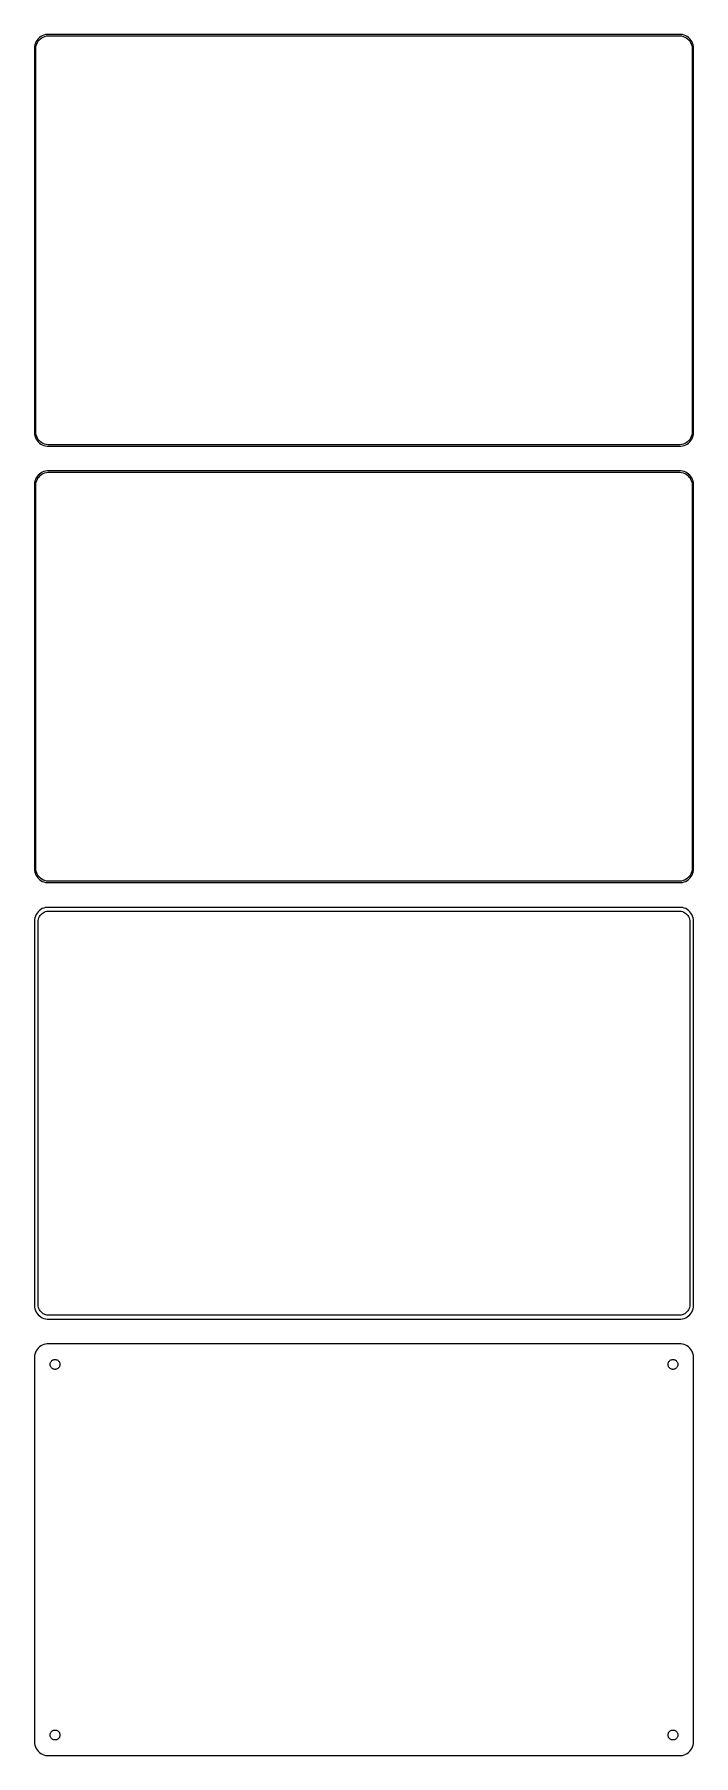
# Model space of a CAD drawing. Header units: metres. Extents: x -120 to 120, y 402 to 1029.
import ezdxf

# ---------------------------------------------------------------- set-up
doc = ezdxf.new("R2010")
doc.units = ezdxf.units.M

msp = doc.modelspace()

# ---------------------------------------------------------------- linework, layer by layer
for p, q in [((-117.129, 1028.52), (-117.679, 1028.22)), ((-116.545, 1028.76), (-117.129, 1028.52)), ((-116.772, 1028.05), (-116.218, 1028.27)), ((-115.937, 1028.91), (-116.545, 1028.76)), ((-116.218, 1028.27), (-115.64, 1028.42)), ((-115.314, 1028.99), (-115.937, 1028.91)), ((-115.64, 1028.42), (-115.048, 1028.49)), ((115.314, 1028.99), (-115.314, 1028.99)), ((-115.048, 1028.49), (115.048, 1028.49)), ((115.048, 1028.49), (115.64, 1028.42)), ((115.937, 1028.91), (115.314, 1028.99)), ((115.64, 1028.42), (116.218, 1028.27)), ((116.545, 1028.76), (115.937, 1028.91)), ((116.218, 1028.27), (116.772, 1028.05)), ((117.129, 1028.52), (116.545, 1028.76)), ((117.679, 1028.22), (117.129, 1028.52)), ((-119.961, 1024.63), (-120, 1024)), ((-120, 1024), (-120, 884)), ((-119.843, 1025.24), (-119.961, 1024.63)), ((-119.649, 1025.84), (-119.843, 1025.24)), ((-119.382, 1026.41), (-119.649, 1025.84)), ((-119.5, 1023.75), (-119.463, 1024.35)), ((-119.5, 884.25), (-119.5, 1023.75)), ((-119.463, 1024.35), (-119.351, 1024.93)), ((-119.045, 1026.94), (-119.382, 1026.41)), ((-119.351, 1024.93), (-119.166, 1025.5)), ((-119.166, 1025.5), (-118.912, 1026.04)), ((-118.645, 1027.42), (-119.045, 1026.94)), ((-118.912, 1026.04), (-118.593, 1026.54)), ((-118.187, 1027.85), (-118.645, 1027.42)), ((-118.593, 1026.54), (-118.213, 1027)), ((-118.213, 1027), (-117.778, 1027.41)), ((-117.679, 1028.22), (-118.187, 1027.85)), ((-117.778, 1027.41), (-117.295, 1027.76)), ((-117.295, 1027.76), (-116.772, 1028.05)), ((116.772, 1028.05), (117.295, 1027.76)), ((117.295, 1027.76), (117.778, 1027.41)), ((118.187, 1027.85), (117.679, 1028.22)), ((117.778, 1027.41), (118.213, 1027)), ((118.645, 1027.42), (118.187, 1027.85)), ((118.213, 1027), (118.593, 1026.54)), ((118.593, 1026.54), (118.912, 1026.04)), ((119.045, 1026.94), (118.645, 1027.42)), ((118.912, 1026.04), (119.166, 1025.5)), ((119.382, 1026.41), (119.045, 1026.94)), ((119.166, 1025.5), (119.351, 1024.93)), ((119.351, 1024.93), (119.463, 1024.35)), ((119.649, 1025.84), (119.382, 1026.41)), ((119.463, 1024.35), (119.5, 1023.75)), ((119.5, 1023.75), (119.5, 884.25)), ((119.843, 1025.24), (119.649, 1025.84)), ((119.961, 1024.63), (119.843, 1025.24)), ((120, 1024), (119.961, 1024.63)), ((120, 884), (120, 1024)), ((-119.463, 883.655), (-119.5, 884.25)), ((119.5, 884.25), (119.463, 883.655)), ((-120, 884), (-119.961, 883.373)), ((-119.961, 883.373), (-119.843, 882.757)), ((-119.843, 882.757), (-119.649, 882.159)), ((-119.649, 882.159), (-119.382, 881.591)), ((-119.351, 883.069), (-119.463, 883.655)), ((-119.382, 881.591), (-119.045, 881.061)), ((-119.166, 882.501), (-119.351, 883.069)), ((-118.912, 881.962), (-119.166, 882.501)), ((-119.045, 881.061), (-118.645, 880.577)), ((-118.593, 881.458), (-118.912, 881.962)), ((-118.645, 880.577), (-118.187, 880.147)), ((-118.213, 880.998), (-118.593, 881.458)), ((-117.778, 880.59), (-118.213, 880.998)), ((-118.187, 880.147), (-117.679, 879.778)), ((-117.295, 880.239), (-117.778, 880.59)), ((-117.679, 879.778), (-117.129, 879.476)), ((-116.772, 879.952), (-117.295, 880.239)), ((-117.129, 879.476), (-116.545, 879.245)), ((-116.218, 879.732), (-116.772, 879.952)), ((-116.545, 879.245), (-115.937, 879.089)), ((-115.64, 879.584), (-116.218, 879.732)), ((-115.937, 879.089), (-115.314, 879.01)), ((-115.048, 879.509), (-115.64, 879.584)), ((-115.314, 879.01), (115.314, 879.01)), ((115.048, 879.509), (-115.048, 879.509)), ((115.64, 879.584), (115.048, 879.509)), ((115.314, 879.01), (115.937, 879.089)), ((116.218, 879.732), (115.64, 879.584)), ((115.937, 879.089), (116.545, 879.245)), ((116.772, 879.952), (116.218, 879.732)), ((116.545, 879.245), (117.129, 879.476)), ((117.295, 880.239), (116.772, 879.952)), ((117.129, 879.476), (117.679, 879.778)), ((117.778, 880.59), (117.295, 880.239)), ((117.679, 879.778), (118.187, 880.147)), ((118.213, 880.998), (117.778, 880.59)), ((118.187, 880.147), (118.645, 880.577)), ((118.593, 881.458), (118.213, 880.998)), ((118.912, 881.962), (118.593, 881.458)), ((118.645, 880.577), (119.045, 881.061)), ((119.166, 882.501), (118.912, 881.962)), ((119.045, 881.061), (119.382, 881.591)), ((119.351, 883.069), (119.166, 882.501)), ((119.463, 883.655), (119.351, 883.069)), ((119.382, 881.591), (119.649, 882.159)), ((119.649, 882.159), (119.843, 882.757)), ((119.843, 882.757), (119.961, 883.373)), ((119.961, 883.373), (120, 884)), ((-119.961, 865.627), (-120, 865)), ((-119.843, 866.243), (-119.961, 865.627)), ((-119.649, 866.841), (-119.843, 866.243)), ((-119.382, 867.409), (-119.649, 866.841)), ((-119.5, 864.75), (-119.463, 865.345)), ((-119.463, 865.345), (-119.351, 865.931)), ((-119.045, 867.939), (-119.382, 867.409)), ((-119.351, 865.931), (-119.166, 866.499)), ((-119.166, 866.499), (-118.912, 867.038)), ((-118.645, 868.423), (-119.045, 867.939)), ((-118.912, 867.038), (-118.593, 867.542)), ((-118.187, 868.853), (-118.645, 868.423)), ((-118.593, 867.542), (-118.213, 868.002)), ((-118.213, 868.002), (-117.778, 868.41)), ((-117.679, 869.222), (-118.187, 868.853)), ((-117.778, 868.41), (-117.295, 868.761)), ((-117.129, 869.524), (-117.679, 869.222)), ((-117.295, 868.761), (-116.772, 869.048)), ((-116.545, 869.755), (-117.129, 869.524)), ((-116.772, 869.048), (-116.218, 869.268)), ((-115.937, 869.911), (-116.545, 869.755)), ((-116.218, 869.268), (-115.64, 869.416)), ((-115.314, 869.99), (-115.937, 869.911)), ((-115.64, 869.416), (-115.048, 869.491)), ((115.314, 869.99), (-115.314, 869.99)), ((-115.048, 869.491), (115.048, 869.491)), ((115.048, 869.491), (115.64, 869.416)), ((115.937, 869.911), (115.314, 869.99)), ((115.64, 869.416), (116.218, 869.268)), ((116.545, 869.755), (115.937, 869.911)), ((116.218, 869.268), (116.772, 869.048)), ((117.129, 869.524), (116.545, 869.755)), ((116.772, 869.048), (117.295, 868.761)), ((117.679, 869.222), (117.129, 869.524)), ((117.295, 868.761), (117.778, 868.41)), ((118.187, 868.853), (117.679, 869.222)), ((117.778, 868.41), (118.213, 868.002)), ((118.645, 868.423), (118.187, 868.853)), ((118.213, 868.002), (118.593, 867.542)), ((118.593, 867.542), (118.912, 867.038)), ((119.045, 867.939), (118.645, 868.423)), ((118.912, 867.038), (119.166, 866.499)), ((119.382, 867.409), (119.045, 867.939)), ((119.166, 866.499), (119.351, 865.931)), ((119.351, 865.931), (119.463, 865.345)), ((119.649, 866.841), (119.382, 867.409)), ((119.463, 865.345), (119.5, 864.75)), ((119.843, 866.243), (119.649, 866.841)), ((119.961, 865.627), (119.843, 866.243)), ((120, 865), (119.961, 865.627)), ((-120, 865), (-120, 725)), ((-119.5, 725.25), (-119.5, 864.75)), ((119.5, 864.75), (119.5, 725.25)), ((120, 725), (120, 865)), ((-120, 725), (-119.961, 724.373)), ((-119.961, 724.373), (-119.843, 723.757)), ((-119.843, 723.757), (-119.649, 723.159)), ((-119.649, 723.159), (-119.382, 722.591)), ((-119.463, 724.655), (-119.5, 725.25)), ((-119.351, 724.069), (-119.463, 724.655)), ((-119.382, 722.591), (-119.045, 722.061)), ((-119.166, 723.501), (-119.351, 724.069)), ((-118.912, 722.962), (-119.166, 723.501)), ((-119.045, 722.061), (-118.645, 721.577)), ((-118.593, 722.458), (-118.912, 722.962)), ((-118.645, 721.577), (-118.187, 721.147)), ((-118.213, 721.998), (-118.593, 722.458)), ((-117.778, 721.59), (-118.213, 721.998)), ((-118.187, 721.147), (-117.679, 720.778)), ((-117.295, 721.239), (-117.778, 721.59)), ((-116.772, 720.952), (-117.295, 721.239)), ((117.295, 721.239), (116.772, 720.952)), ((117.778, 721.59), (117.295, 721.239)), ((117.679, 720.778), (118.187, 721.147)), ((118.213, 721.998), (117.778, 721.59)), ((118.187, 721.147), (118.645, 721.577)), ((118.593, 722.458), (118.213, 721.998)), ((118.912, 722.962), (118.593, 722.458)), ((118.645, 721.577), (119.045, 722.061)), ((119.166, 723.501), (118.912, 722.962)), ((119.045, 722.061), (119.382, 722.591)), ((119.351, 724.069), (119.166, 723.501)), ((119.463, 724.655), (119.351, 724.069)), ((119.382, 722.591), (119.649, 723.159)), ((119.5, 725.25), (119.463, 724.655)), ((119.649, 723.159), (119.843, 723.757)), ((119.843, 723.757), (119.961, 724.373)), ((119.961, 724.373), (120, 725)), ((-117.679, 720.778), (-117.129, 720.476)), ((-117.129, 720.476), (-116.545, 720.245)), ((-116.218, 720.732), (-116.772, 720.952)), ((-116.545, 720.245), (-115.937, 720.089)), ((-115.64, 720.584), (-116.218, 720.732)), ((-115.937, 720.089), (-115.314, 720.01)), ((-115.048, 720.509), (-115.64, 720.584)), ((-115.314, 720.01), (115.314, 720.01)), ((115.048, 720.509), (-115.048, 720.509)), ((115.64, 720.584), (115.048, 720.509)), ((115.314, 720.01), (115.937, 720.089)), ((116.218, 720.732), (115.64, 720.584)), ((115.937, 720.089), (116.545, 720.245)), ((116.772, 720.952), (116.218, 720.732)), ((116.545, 720.245), (117.129, 720.476)), ((117.129, 720.476), (117.679, 720.778)), ((-119.045, 708.939), (-119.382, 708.409)), ((-118.645, 709.423), (-119.045, 708.939)), ((-118.187, 709.853), (-118.645, 709.423)), ((-117.679, 710.222), (-118.187, 709.853)), ((-117.129, 710.524), (-117.679, 710.222)), ((-117.571, 708.399), (-117.216, 708.731)), ((-117.216, 708.731), (-116.823, 709.017)), ((-116.545, 710.755), (-117.129, 710.524)), ((-116.823, 709.017), (-116.398, 709.251)), ((-115.937, 710.911), (-116.545, 710.755)), ((-116.398, 709.251), (-115.946, 709.43)), ((-115.946, 709.43), (-115.475, 709.551)), ((-115.314, 710.99), (-115.937, 710.911)), ((-115.475, 709.551), (-114.993, 709.612)), ((115.314, 710.99), (-115.314, 710.99)), ((-114.993, 709.612), (114.993, 709.612)), ((114.993, 709.612), (115.475, 709.551)), ((115.937, 710.911), (115.314, 710.99)), ((115.475, 709.551), (115.946, 709.43)), ((116.545, 710.755), (115.937, 710.911)), ((115.946, 709.43), (116.398, 709.251)), ((116.398, 709.251), (116.823, 709.017)), ((117.129, 710.524), (116.545, 710.755)), ((116.823, 709.017), (117.216, 708.731)), ((117.679, 710.222), (117.129, 710.524)), ((117.216, 708.731), (117.571, 708.399)), ((118.187, 709.853), (117.679, 710.222)), ((118.645, 709.423), (118.187, 709.853)), ((119.045, 708.939), (118.645, 709.423)), ((119.382, 708.409), (119.045, 708.939)), ((-119.961, 706.627), (-120, 706)), ((-120, 706), (-120, 566)), ((-119.843, 707.243), (-119.961, 706.627)), ((-119.649, 707.841), (-119.843, 707.243)), ((-119.382, 708.409), (-119.649, 707.841)), ((-118.619, 705.75), (-118.589, 706.235)), ((-118.619, 566.25), (-118.619, 705.75)), ((-118.589, 706.235), (-118.498, 706.712)), ((-118.498, 706.712), (-118.348, 707.174)), ((-118.348, 707.174), (-118.141, 707.614)), ((-118.141, 707.614), (-117.88, 708.024)), ((-117.88, 708.024), (-117.571, 708.399)), ((117.571, 708.399), (117.88, 708.024)), ((117.88, 708.024), (118.141, 707.614)), ((118.141, 707.614), (118.348, 707.174)), ((118.348, 707.174), (118.498, 706.712)), ((118.498, 706.712), (118.589, 706.235)), ((118.589, 706.235), (118.619, 705.75)), ((118.619, 705.75), (118.619, 566.25)), ((119.649, 707.841), (119.382, 708.409)), ((119.843, 707.243), (119.649, 707.841)), ((119.961, 706.627), (119.843, 707.243)), ((120, 706), (119.961, 706.627)), ((120, 566), (120, 706)), ((-120, 566), (-119.961, 565.373)), ((-119.961, 565.373), (-119.843, 564.757)), ((-119.843, 564.757), (-119.649, 564.159)), ((-118.589, 565.765), (-118.619, 566.25)), ((-118.498, 565.288), (-118.589, 565.765)), ((-118.348, 564.826), (-118.498, 565.288)), ((-118.141, 564.386), (-118.348, 564.826)), ((-117.88, 563.976), (-118.141, 564.386)), ((118.141, 564.386), (117.88, 563.976)), ((118.348, 564.826), (118.141, 564.386)), ((118.498, 565.288), (118.348, 564.826)), ((118.589, 565.765), (118.498, 565.288)), ((118.619, 566.25), (118.589, 565.765)), ((119.649, 564.159), (119.843, 564.757)), ((119.843, 564.757), (119.961, 565.373)), ((119.961, 565.373), (120, 566)), ((-119.649, 564.159), (-119.382, 563.591)), ((-119.382, 563.591), (-119.045, 563.061)), ((-119.045, 563.061), (-118.645, 562.577)), ((-118.645, 562.577), (-118.187, 562.147)), ((-118.187, 562.147), (-117.679, 561.778)), ((-117.571, 563.601), (-117.88, 563.976)), ((-117.679, 561.778), (-117.129, 561.476)), ((-117.216, 563.269), (-117.571, 563.601)), ((-116.823, 562.983), (-117.216, 563.269)), ((-117.129, 561.476), (-116.545, 561.245)), ((-116.398, 562.749), (-116.823, 562.983)), ((-116.545, 561.245), (-115.937, 561.089)), ((-115.946, 562.57), (-116.398, 562.749)), ((-115.475, 562.449), (-115.946, 562.57)), ((-115.937, 561.089), (-115.314, 561.01)), ((-114.993, 562.388), (-115.475, 562.449)), ((-115.314, 561.01), (115.314, 561.01)), ((114.993, 562.388), (-114.993, 562.388)), ((115.475, 562.449), (114.993, 562.388)), ((115.314, 561.01), (115.937, 561.089)), ((115.946, 562.57), (115.475, 562.449)), ((115.937, 561.089), (116.545, 561.245)), ((116.398, 562.749), (115.946, 562.57)), ((116.823, 562.983), (116.398, 562.749)), ((116.545, 561.245), (117.129, 561.476)), ((117.216, 563.269), (116.823, 562.983)), ((117.129, 561.476), (117.679, 561.778)), ((117.571, 563.601), (117.216, 563.269)), ((117.88, 563.976), (117.571, 563.601)), ((117.679, 561.778), (118.187, 562.147)), ((118.187, 562.147), (118.645, 562.577)), ((118.645, 562.577), (119.045, 563.061)), ((119.045, 563.061), (119.382, 563.591)), ((119.382, 563.591), (119.649, 564.159)), ((-116.545, 551.755), (-117.129, 551.524)), ((-115.937, 551.911), (-116.545, 551.755)), ((-115.314, 551.99), (-115.937, 551.911)), ((115.314, 551.99), (-115.314, 551.99)), ((115.937, 551.911), (115.314, 551.99)), ((116.545, 551.755), (115.937, 551.911)), ((117.129, 551.524), (116.545, 551.755)), ((-119.961, 547.627), (-120, 547)), ((-120, 547), (-120, 407)), ((-119.843, 548.243), (-119.961, 547.627)), ((-119.649, 548.841), (-119.843, 548.243)), ((-119.382, 549.409), (-119.649, 548.841)), ((-119.045, 549.939), (-119.382, 549.409)), ((-118.645, 550.423), (-119.045, 549.939)), ((-118.187, 550.853), (-118.645, 550.423)), ((-117.679, 551.222), (-118.187, 550.853)), ((-117.129, 551.524), (-117.679, 551.222)), ((-114.077, 545.367), (-113.956, 545.558)), ((-113.956, 545.558), (-113.812, 545.732)), ((-113.812, 545.732), (-113.647, 545.887)), ((-113.647, 545.887), (-113.464, 546.02)), ((-113.464, 546.02), (-113.266, 546.129)), ((-113.266, 546.129), (-113.056, 546.212)), ((-113.056, 546.212), (-112.837, 546.268)), ((-112.837, 546.268), (-112.613, 546.296)), ((-112.613, 546.296), (-112.387, 546.296)), ((-112.387, 546.296), (-112.163, 546.268)), ((-112.163, 546.268), (-111.944, 546.212)), ((-111.944, 546.212), (-111.734, 546.129)), ((-111.734, 546.129), (-111.536, 546.02)), ((-111.536, 546.02), (-111.353, 545.887)), ((-111.353, 545.887), (-111.188, 545.732)), ((-111.188, 545.732), (-111.044, 545.558)), ((-111.044, 545.558), (-110.923, 545.367)), ((110.923, 545.367), (111.044, 545.558)), ((111.044, 545.558), (111.188, 545.732)), ((111.188, 545.732), (111.353, 545.887)), ((111.353, 545.887), (111.536, 546.02)), ((111.536, 546.02), (111.734, 546.129)), ((111.734, 546.129), (111.944, 546.212)), ((111.944, 546.212), (112.163, 546.268)), ((112.163, 546.268), (112.387, 546.296)), ((112.387, 546.296), (112.613, 546.296)), ((112.613, 546.296), (112.837, 546.268)), ((112.837, 546.268), (113.056, 546.212)), ((113.056, 546.212), (113.266, 546.129)), ((113.266, 546.129), (113.464, 546.02)), ((113.464, 546.02), (113.647, 545.887)), ((113.647, 545.887), (113.812, 545.732)), ((113.812, 545.732), (113.956, 545.558)), ((113.956, 545.558), (114.077, 545.367)), ((117.679, 551.222), (117.129, 551.524)), ((118.187, 550.853), (117.679, 551.222)), ((118.645, 550.423), (118.187, 550.853)), ((119.045, 549.939), (118.645, 550.423)), ((119.382, 549.409), (119.045, 549.939)), ((119.649, 548.841), (119.382, 549.409)), ((119.843, 548.243), (119.649, 548.841)), ((119.961, 547.627), (119.843, 548.243)), ((120, 547), (119.961, 547.627)), ((120, 407), (120, 547)), ((-114.3, 544.5), (-114.286, 544.726)), ((-114.286, 544.274), (-114.3, 544.5)), ((-114.286, 544.726), (-114.243, 544.948)), ((-114.243, 544.052), (-114.286, 544.274)), ((-114.243, 544.948), (-114.174, 545.163)), ((-114.174, 543.837), (-114.243, 544.052)), ((-114.174, 545.163), (-114.077, 545.367)), ((-114.077, 543.633), (-114.174, 543.837)), ((-113.956, 543.442), (-114.077, 543.633)), ((-113.812, 543.268), (-113.956, 543.442)), ((-113.647, 543.113), (-113.812, 543.268)), ((-113.464, 542.98), (-113.647, 543.113)), ((-113.266, 542.871), (-113.464, 542.98)), ((-113.056, 542.788), (-113.266, 542.871)), ((-112.837, 542.732), (-113.056, 542.788)), ((-112.613, 542.704), (-112.837, 542.732)), ((-112.387, 542.704), (-112.613, 542.704)), ((-112.163, 542.732), (-112.387, 542.704)), ((-111.944, 542.788), (-112.163, 542.732)), ((-111.734, 542.871), (-111.944, 542.788)), ((-111.536, 542.98), (-111.734, 542.871)), ((-111.353, 543.113), (-111.536, 542.98)), ((-111.188, 543.268), (-111.353, 543.113)), ((-111.044, 543.442), (-111.188, 543.268)), ((-110.923, 543.633), (-111.044, 543.442)), ((-110.923, 545.367), (-110.826, 545.163)), ((-110.826, 543.837), (-110.923, 543.633)), ((-110.826, 545.163), (-110.757, 544.948)), ((-110.757, 544.052), (-110.826, 543.837)), ((-110.757, 544.948), (-110.714, 544.726)), ((-110.714, 544.274), (-110.757, 544.052)), ((-110.714, 544.726), (-110.7, 544.5)), ((-110.7, 544.5), (-110.714, 544.274)), ((110.7, 544.5), (110.714, 544.726)), ((110.714, 544.274), (110.7, 544.5)), ((110.714, 544.726), (110.757, 544.948)), ((110.757, 544.052), (110.714, 544.274)), ((110.757, 544.948), (110.826, 545.163)), ((110.826, 543.837), (110.757, 544.052)), ((110.826, 545.163), (110.923, 545.367)), ((110.923, 543.633), (110.826, 543.837)), ((111.044, 543.442), (110.923, 543.633)), ((111.188, 543.268), (111.044, 543.442)), ((111.353, 543.113), (111.188, 543.268)), ((111.536, 542.98), (111.353, 543.113)), ((111.734, 542.871), (111.536, 542.98)), ((111.944, 542.788), (111.734, 542.871)), ((112.163, 542.732), (111.944, 542.788)), ((112.387, 542.704), (112.163, 542.732)), ((112.613, 542.704), (112.387, 542.704)), ((112.837, 542.732), (112.613, 542.704)), ((113.056, 542.788), (112.837, 542.732)), ((113.266, 542.871), (113.056, 542.788)), ((113.464, 542.98), (113.266, 542.871)), ((113.647, 543.113), (113.464, 542.98)), ((113.812, 543.268), (113.647, 543.113)), ((113.956, 543.442), (113.812, 543.268)), ((114.077, 543.633), (113.956, 543.442)), ((114.077, 545.367), (114.174, 545.163)), ((114.174, 543.837), (114.077, 543.633)), ((114.174, 545.163), (114.243, 544.948)), ((114.243, 544.052), (114.174, 543.837)), ((114.243, 544.948), (114.286, 544.726)), ((114.286, 544.274), (114.243, 544.052)), ((114.286, 544.726), (114.3, 544.5)), ((114.3, 544.5), (114.286, 544.274)), ((-114.3, 409.5), (-114.286, 409.726)), ((-114.286, 409.274), (-114.3, 409.5)), ((-114.286, 409.726), (-114.243, 409.948)), ((-114.243, 409.052), (-114.286, 409.274)), ((-114.243, 409.948), (-114.174, 410.163)), ((-114.174, 408.837), (-114.243, 409.052)), ((-114.174, 410.163), (-114.077, 410.367)), ((-114.077, 408.633), (-114.174, 408.837)), ((-114.077, 410.367), (-113.956, 410.558)), ((-113.956, 408.442), (-114.077, 408.633)), ((-113.956, 410.558), (-113.812, 410.732)), ((-113.812, 408.268), (-113.956, 408.442)), ((-113.812, 410.732), (-113.647, 410.887)), ((-113.647, 408.113), (-113.812, 408.268)), ((-113.647, 410.887), (-113.464, 411.02)), ((-113.464, 407.98), (-113.647, 408.113)), ((-113.464, 411.02), (-113.266, 411.129)), ((-113.266, 407.871), (-113.464, 407.98)), ((-113.266, 411.129), (-113.056, 411.212)), ((-113.056, 407.788), (-113.266, 407.871)), ((-113.056, 411.212), (-112.837, 411.268)), ((-112.837, 407.732), (-113.056, 407.788)), ((-112.837, 411.268), (-112.613, 411.296)), ((-112.613, 407.704), (-112.837, 407.732)), ((-112.613, 411.296), (-112.387, 411.296)), ((-112.387, 407.704), (-112.613, 407.704)), ((-112.387, 411.296), (-112.163, 411.268)), ((-112.163, 407.732), (-112.387, 407.704)), ((-112.163, 411.268), (-111.944, 411.212)), ((-111.944, 407.788), (-112.163, 407.732)), ((-111.944, 411.212), (-111.734, 411.129)), ((-111.734, 407.871), (-111.944, 407.788)), ((-111.734, 411.129), (-111.536, 411.02)), ((-111.536, 407.98), (-111.734, 407.871)), ((-111.536, 411.02), (-111.353, 410.887)), ((-111.353, 408.113), (-111.536, 407.98)), ((-111.353, 410.887), (-111.188, 410.732)), ((-111.188, 408.268), (-111.353, 408.113)), ((-111.188, 410.732), (-111.044, 410.558)), ((-111.044, 408.442), (-111.188, 408.268)), ((-111.044, 410.558), (-110.923, 410.367)), ((-110.923, 408.633), (-111.044, 408.442)), ((-110.923, 410.367), (-110.826, 410.163)), ((-110.826, 408.837), (-110.923, 408.633)), ((-110.826, 410.163), (-110.757, 409.948)), ((-110.757, 409.052), (-110.826, 408.837)), ((-110.757, 409.948), (-110.714, 409.726)), ((-110.714, 409.274), (-110.757, 409.052)), ((-110.714, 409.726), (-110.7, 409.5)), ((-110.7, 409.5), (-110.714, 409.274)), ((110.7, 409.5), (110.714, 409.726)), ((110.714, 409.274), (110.7, 409.5)), ((110.714, 409.726), (110.757, 409.948)), ((110.757, 409.052), (110.714, 409.274)), ((110.757, 409.948), (110.826, 410.163)), ((110.826, 408.837), (110.757, 409.052)), ((110.826, 410.163), (110.923, 410.367)), ((110.923, 408.633), (110.826, 408.837)), ((110.923, 410.367), (111.044, 410.558)), ((111.044, 408.442), (110.923, 408.633)), ((111.044, 410.558), (111.188, 410.732)), ((111.188, 408.268), (111.044, 408.442)), ((111.188, 410.732), (111.353, 410.887)), ((111.353, 408.113), (111.188, 408.268)), ((111.353, 410.887), (111.536, 411.02)), ((111.536, 407.98), (111.353, 408.113)), ((111.536, 411.02), (111.734, 411.129)), ((111.734, 407.871), (111.536, 407.98)), ((111.734, 411.129), (111.944, 411.212)), ((111.944, 407.788), (111.734, 407.871)), ((111.944, 411.212), (112.163, 411.268)), ((112.163, 407.732), (111.944, 407.788)), ((112.163, 411.268), (112.387, 411.296)), ((112.387, 407.704), (112.163, 407.732)), ((112.387, 411.296), (112.613, 411.296)), ((112.613, 407.704), (112.387, 407.704)), ((112.613, 411.296), (112.837, 411.268)), ((112.837, 407.732), (112.613, 407.704)), ((112.837, 411.268), (113.056, 411.212)), ((113.056, 407.788), (112.837, 407.732)), ((113.056, 411.212), (113.266, 411.129)), ((113.266, 407.871), (113.056, 407.788)), ((113.266, 411.129), (113.464, 411.02)), ((113.464, 407.98), (113.266, 407.871)), ((113.464, 411.02), (113.647, 410.887)), ((113.647, 408.113), (113.464, 407.98)), ((113.647, 410.887), (113.812, 410.732)), ((113.812, 408.268), (113.647, 408.113)), ((113.812, 410.732), (113.956, 410.558)), ((113.956, 408.442), (113.812, 408.268)), ((113.956, 410.558), (114.077, 410.367)), ((114.077, 408.633), (113.956, 408.442)), ((114.077, 410.367), (114.174, 410.163)), ((114.174, 408.837), (114.077, 408.633)), ((114.174, 410.163), (114.243, 409.948)), ((114.243, 409.052), (114.174, 408.837)), ((114.243, 409.948), (114.286, 409.726)), ((114.286, 409.274), (114.243, 409.052)), ((114.286, 409.726), (114.3, 409.5)), ((114.3, 409.5), (114.286, 409.274)), ((-120, 407), (-119.961, 406.373)), ((-119.961, 406.373), (-119.843, 405.757)), ((-119.843, 405.757), (-119.649, 405.159)), ((-119.649, 405.159), (-119.382, 404.591)), ((-119.382, 404.591), (-119.045, 404.061)), ((-119.045, 404.061), (-118.645, 403.577)), ((-118.645, 403.577), (-118.187, 403.147)), ((-118.187, 403.147), (-117.679, 402.778)), ((-117.679, 402.778), (-117.129, 402.476)), ((-117.129, 402.476), (-116.545, 402.245)), ((-116.545, 402.245), (-115.937, 402.089)), ((-115.937, 402.089), (-115.314, 402.01)), ((-115.314, 402.01), (115.314, 402.01)), ((115.314, 402.01), (115.937, 402.089)), ((115.937, 402.089), (116.545, 402.245)), ((116.545, 402.245), (117.129, 402.476)), ((117.129, 402.476), (117.679, 402.778)), ((117.679, 402.778), (118.187, 403.147)), ((118.187, 403.147), (118.645, 403.577)), ((118.645, 403.577), (119.045, 404.061)), ((119.045, 404.061), (119.382, 404.591)), ((119.382, 404.591), (119.649, 405.159)), ((119.649, 405.159), (119.843, 405.757)), ((119.843, 405.757), (119.961, 406.373)), ((119.961, 406.373), (120, 407))]:
    msp.add_line(p, q)

doc.saveas('drawing.dxf')
